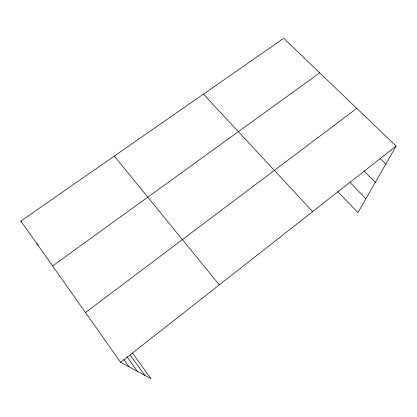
<?xml version="1.0" encoding="UTF-8"?>
<svg xmlns="http://www.w3.org/2000/svg" width="417" height="417" viewBox="0 0 417 417"><rect width="100%" height="100%" fill="white"/><g stroke="black" fill="none" stroke-linecap="round" stroke-linejoin="round"><path stroke-width="0.63" d="M132.382 352.845L150.959 378.683L120.654 362.305L20.85 221.067L283.696 38.317L396.15 146.07L357.963 212.618L337.879 191.768M120.654 362.305L396.15 146.07M85.48 312.531L356.806 108.373M52.584 265.978L319.724 72.845M36.456 243.153L38.374 244.894M20.85 221.067L21.767 221.933M380.257 158.616L385.824 164.063M364.051 171.09L375.321 182.375M350.061 182.521L365.933 198.727M203.423 94.133L312.667 211.596M114.305 156.088L219.316 284.868M130.26 355.07L144.788 375.347M127.034 356.816L137.417 371.365M123.828 359.501L129.035 366.835"/></g></svg>
